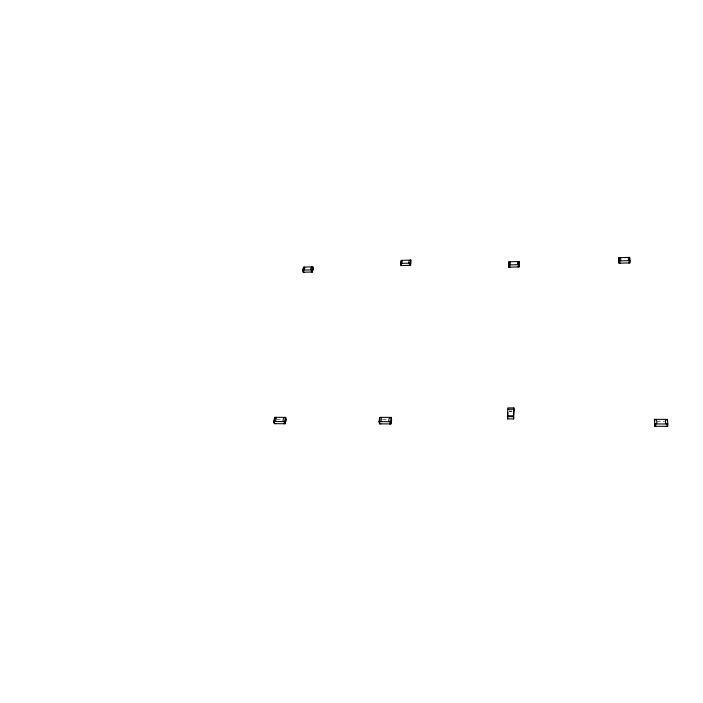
<?xml version="1.0" encoding="UTF-8"?>
<svg xmlns="http://www.w3.org/2000/svg" width="703" height="703" viewBox="0 0 703 703"><rect width="100%" height="100%" fill="white"/><g stroke="black" fill="none" stroke-linecap="round" stroke-linejoin="round"><path stroke-width="0.53" stroke-dasharray="3.52 2.64" d="M508.981 411.018L511.977 411.027M509.007 411.273L511.995 411.281M382.722 419.568L388.065 419.594M276.824 419.48L281.912 419.515M656.954 421.712L664.484 421.756"/><path stroke-width="1.05" d="M618.93 257.702L619.071 263.203L629.809 262.896L629.897 260.602L629.642 257.386L618.93 257.702L619.071 263.203M619.325 259.02L619.413 262.94L620.415 263.168M628.289 257.676L628.535 260.892L629.545 260.866L629.484 262.65L628.464 262.931M629.642 257.386L629.809 262.896M513.445 416.659L513.875 407.925L507.891 407.907L507.408 416.624L513.445 416.659L513.612 418.944L507.584 418.909L507.443 416.607M513.612 418.944L514.042 410.209M517.847 266.92L518.796 266.639L518.805 262.799M519.13 266.885L519.165 261.49L508.954 261.797L508.752 264.943L508.902 267.175L519.13 266.885L519.165 261.49M507.584 418.382L507.645 417.81M507.584 418.909L507.944 412.362M508.902 267.175L508.954 261.797M510.176 267.14L509.2 266.92L509.288 262.034M509.2 266.92L509.332 264.811M654.431 419.339L654.686 426.282L667.657 426.37L667.85 424.014L667.375 419.41L654.431 419.339L654.686 426.282M654.695 421.44L654.818 419.603C657.129 418.057 657.78 425.166 655.24 424.19L655.108 426.027L656.303 426.29M666.031 426.361L667.27 426.106L667.419 424.269C665.161 425.21 664.432 418.092 666.945 419.673M667.244 420.983L667.375 419.41M390.903 423.927L390.464 421.712L391.202 417.397L379.769 417.336L378.987 421.633L379.453 423.856L390.903 423.927L391.633 419.621L391.202 417.397M389.471 423.918L390.49 423.681L390.859 421.528M410.57 265.312L410.78 260.084L401.114 260.382L400.534 263.432L400.886 265.593L410.57 265.312L410.78 260.084M409.357 265.347L410.227 265.075L410.596 263.036M379.594 420.807L379.98 418.663M402.09 265.558L401.141 265.347L400.877 263.66L401.457 260.611M285.172 423.751L284.513 421.58L285.673 417.371L274.785 417.31L273.581 421.51L274.267 423.672L285.172 423.751L286.332 419.542L285.673 417.371M285.049 422.45L285.919 419.296M274.302 420.702L275.198 417.556C277.492 416.229 275.699 422.512 274.003 421.747L274.53 423.434L275.629 423.681M312.378 270.743L312.967 268.722L312.58 267.078C311.069 265.971 309.663 270.769 311.684 270.101L312.088 271.753L311.271 272.008M312.431 271.982L313.318 268.95L312.809 266.832L303.529 267.114L302.615 270.137L303.134 272.246L312.431 271.982L311.921 269.864L312.809 266.832M302.958 270.356L303.881 267.342C305.77 266.138 304.32 270.919 302.958 270.356L303.371 272.008L304.294 272.21M410.517 260.33C408.9 259.179 408.004 264.108 409.963 263.388L410.227 265.075M400.534 263.432L410.236 263.142M400.877 263.66L401.782 263.634L402.362 260.585M619.255 257.948C621.083 256.569 621.443 261.868 619.466 261.164M518.858 261.744C517.074 260.523 516.793 265.681 518.691 264.908M312.097 268.748L312.967 268.722M302.615 270.137L311.921 269.864M619.141 260.918L629.897 260.602M508.752 264.943L518.999 264.644M509.086 265.18L510.044 265.154L510.237 261.999M380.174 417.582C382.476 416.194 381.298 422.714 379.392 421.888L379.752 423.61L380.877 423.865M390.894 417.644C388.856 416.22 387.722 422.758 390.147 421.949L390.49 423.681M285.409 417.608C283.511 416.255 281.762 422.556 284.24 421.818L284.759 423.505L283.81 423.733M378.987 421.633L390.464 421.712M273.581 421.51L284.513 421.58M654.853 423.927L667.85 424.014M274.785 417.31L275.242 418.751M667.463 424.533L667.657 426.37M507.487 415.781L513.515 415.807M507.847 409.243L513.84 409.26M513.48 416.633L513.603 418.408M513.875 407.925L514.007 410.227"/></g></svg>
